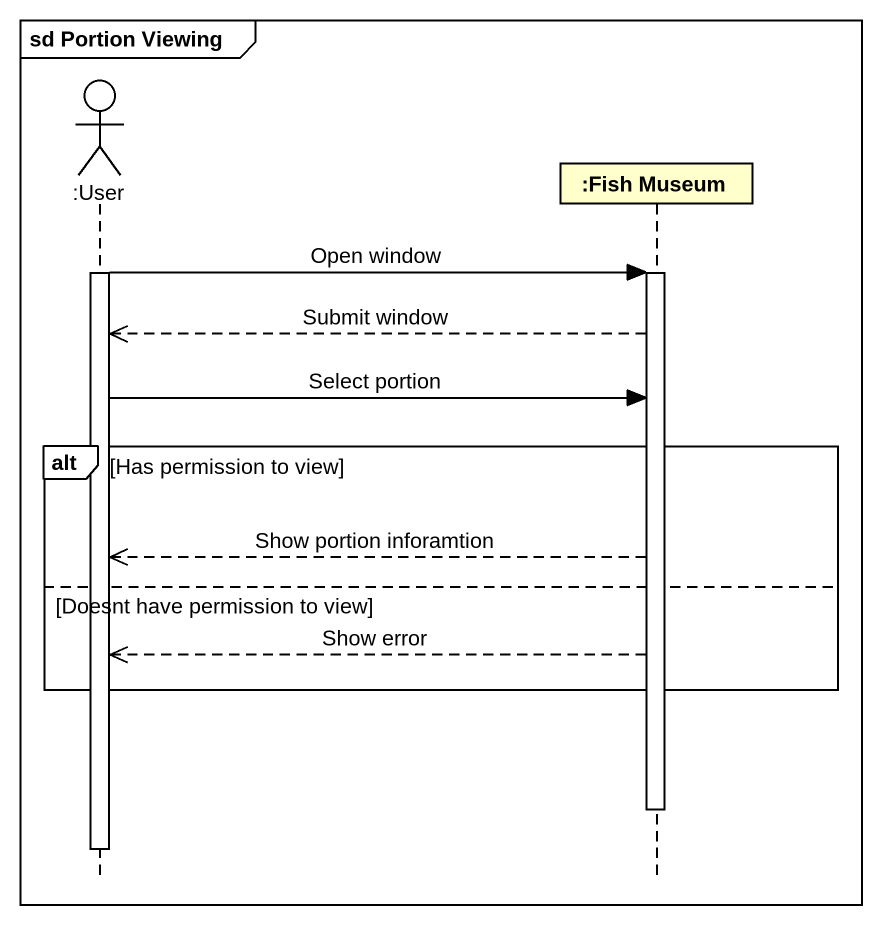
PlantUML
@startuml
mainframe sd Portion Viewing
hide footbox
actor ":User" as User
participant ":Fish Museum" as Fish_Museum

activate User
User -> Fish_Museum : Open window
activate Fish_Museum
Fish_Museum -->> User : Submit window
User -> Fish_Museum : Select portion
alt Has permission to view
  Fish_Museum -->> User : Show portion inforamtion
else Doesnt have permission to view
  Fish_Museum -->> User : Show error
end
deactivate Fish_Museum
deactivate User
@enduml
